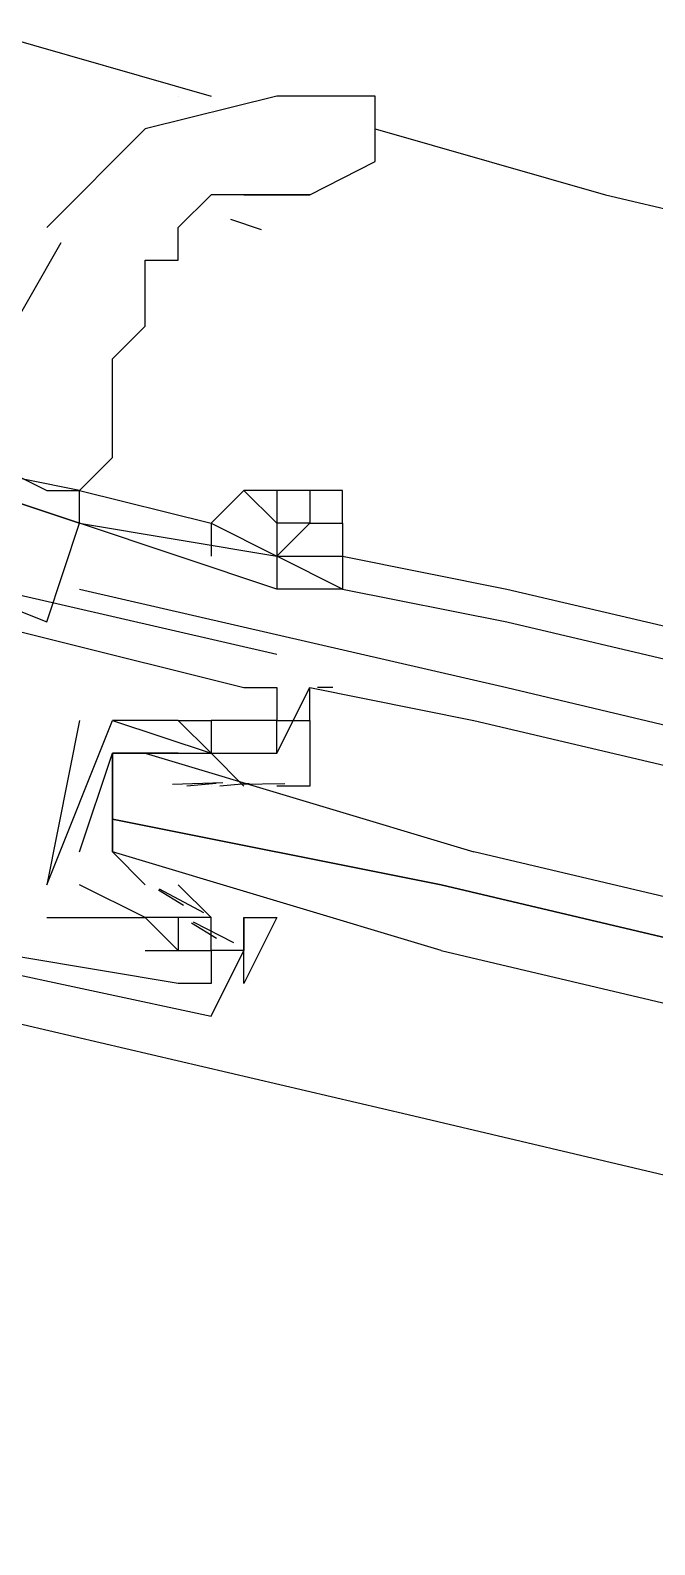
# Model space of a CAD drawing. Header units: feet. Extents: x -84 to 198, y -22 to 181.
# Drawn here: x 103.913 to 104.167, y 140.457 to 141.071 of the extents above; entities that cross this region are included whole.
import ezdxf

# ---------------------------------------------------------------- set-up
doc = ezdxf.new("R2010")
doc.units = ezdxf.units.FT
doc.layers.add('A-LINEA', color=7, linetype='CONTINUOUS')

msp = doc.modelspace()

# ---------------------------------------------------------------- linework, layer by layer
at = {"layer": 'A-LINEA'}
for p, q in [((103.8933, 141.0711), (103.9867, 141.0444)), ((103.8933, 141.0711), (103.9867, 141.0444)), ((103.9733, 141.0444), (103.9733, 141.0444)), ((103.9733, 141.0444), (103.9733, 141.0444)), ((104.0533, 141.0311), (104.1467, 141.0044)), ((104.0533, 141.0311), (104.1467, 141.0044)), ((104, 141.0044), (104.0267, 141.0044)), ((104, 141.0044), (104.0267, 141.0044)), ((104.1467, 141.0044), (107.2, 140.2844)), ((104.1467, 141.0044), (107.2, 140.2844)), ((104.0071, 140.9902), (103.9947, 140.9943)), ((104.0071, 140.9902), (103.9947, 140.9943)), ((103.9258, 140.9848), (103.8721, 140.8913)), ((103.9258, 140.9848), (103.8721, 140.8913)), ((103.9333, 140.8844), (103.9333, 140.8844)), ((103.9333, 140.8844), (103.9333, 140.8844)), ((103.9333, 140.8844), (103.9867, 140.8711)), ((103.9333, 140.8844), (103.9333, 140.8844)), ((103.9333, 140.8844), (103.9333, 140.8844)), ((103.9333, 140.8844), (103.9867, 140.8711)), ((104.0267, 140.8844), (104.0133, 140.8844)), ((104.0267, 140.8844), (104.0133, 140.8844)), ((103.9333, 140.8711), (103.9333, 140.8711)), ((103.9333, 140.8711), (103.9333, 140.8711)), ((103.8533, 140.8578), (103.92, 140.8311)), ((103.8533, 140.8578), (103.92, 140.8311)), ((104.04, 140.8578), (104.04, 140.8578)), ((104.04, 140.8578), (104.1067, 140.8444)), ((104.04, 140.8578), (104.04, 140.8578)), ((104.04, 140.8578), (104.1067, 140.8444)), ((103.9333, 140.8444), (104.1067, 140.8044)), ((103.9333, 140.8444), (104.1067, 140.8044)), ((104.04, 140.8444), (104.1067, 140.8311)), ((104.04, 140.8444), (104.1067, 140.8311)), ((104.1067, 140.8444), (107.16, 140.1244)), ((104.1067, 140.8444), (107.16, 140.1244)), ((104.1067, 140.8311), (107.16, 140.1111)), ((104.1067, 140.8311), (107.16, 140.1111)), ((104.0133, 140.8178), (104.0133, 140.8178)), ((104.0133, 140.8178), (104.0133, 140.8178)), ((104, 140.8044), (104, 140.8044)), ((104, 140.8044), (104, 140.8044)), ((104.0133, 140.7778), (104.0267, 140.8044)), ((104.0133, 140.8044), (104.0133, 140.8044)), ((104.0133, 140.8044), (104.0133, 140.8044)), ((104.0133, 140.7778), (104.0267, 140.8044)), ((104.0133, 140.8044), (104.0133, 140.8044)), ((104.0133, 140.8044), (104.0133, 140.8044)), ((104.0267, 140.8044), (104.0267, 140.8044)), ((104.0267, 140.7911), (104.0267, 140.8044)), ((104.0267, 140.7911), (104.0267, 140.8044)), ((104.0267, 140.7911), (104.0267, 140.8044)), ((104.0267, 140.8044), (104.0267, 140.8044)), ((104.0267, 140.7911), (104.0267, 140.8044)), ((104.0267, 140.7911), (104.0267, 140.8044)), ((104.0267, 140.7911), (104.0267, 140.8044)), ((104.0299, 140.8046), (104.0361, 140.8046)), ((104.0299, 140.8046), (104.0361, 140.8046)), ((104.0299, 140.8046), (104.0361, 140.8046)), ((104.0299, 140.8046), (104.0361, 140.8046)), ((104.0299, 140.8046), (104.0361, 140.8046)), ((104.0299, 140.8046), (104.0361, 140.8046)), ((104.1067, 140.8044), (107.1467, 140.0844)), ((104.1067, 140.8044), (107.1467, 140.0844)), ((103.9333, 140.7911), (103.92, 140.7244)), ((103.9333, 140.7911), (103.92, 140.7244)), ((103.9333, 140.7911), (103.9333, 140.7911)), ((103.9333, 140.7911), (103.9333, 140.7911)), ((103.9467, 140.7911), (103.9467, 140.7911)), ((103.9467, 140.7911), (103.9467, 140.7911)), ((103.9467, 140.7911), (103.9467, 140.7911)), ((103.9467, 140.7911), (103.9467, 140.7911)), ((103.9733, 140.7911), (103.9733, 140.7911)), ((103.9733, 140.7911), (103.9733, 140.7911)), ((103.9733, 140.7911), (103.9733, 140.7911)), ((103.9733, 140.7911), (103.9733, 140.7911)), ((103.9867, 140.7911), (103.9867, 140.7911)), ((103.9867, 140.7911), (103.9867, 140.7911)), ((103.9867, 140.7911), (103.9867, 140.7911)), ((103.9867, 140.7911), (103.9867, 140.7911)), ((104.0133, 140.7911), (104.0133, 140.7911)), ((104.0133, 140.7911), (104.0133, 140.7911)), ((104.0933, 140.7911), (107.1467, 140.0711)), ((104.0933, 140.7911), (107.1467, 140.0711)), ((103.96, 140.7778), (103.96, 140.7778)), ((103.96, 140.7778), (103.96, 140.7778)), ((103.9867, 140.7778), (103.9867, 140.7778)), ((103.9867, 140.7778), (103.9867, 140.7778)), ((104, 140.7644), (103.9867, 140.7778)), ((103.9867, 140.7778), (103.9867, 140.7778)), ((103.9867, 140.7778), (103.9867, 140.7778)), ((104, 140.7644), (103.9867, 140.7778)), ((104, 140.7778), (104, 140.7778)), ((104, 140.7778), (104, 140.7778)), ((104.0133, 140.7778), (104.0133, 140.7778)), ((104.0133, 140.7778), (104.0133, 140.7778)), ((103.9467, 140.7644), (103.9467, 140.7511)), ((103.9467, 140.7644), (103.9467, 140.7511)), ((103.9711, 140.7653), (103.9915, 140.7659)), ((103.9711, 140.7653), (103.9915, 140.7659)), ((103.9769, 140.7646), (103.9888, 140.7656)), ((103.9769, 140.7646), (103.9888, 140.7656)), ((103.9867, 140.7644), (103.9867, 140.7644)), ((103.9867, 140.7644), (103.9867, 140.7644)), ((103.9902, 140.7646), (104.0021, 140.7656)), ((103.9902, 140.7646), (104.0021, 140.7656)), ((103.9983, 140.7652), (104.0166, 140.7655)), ((103.9983, 140.7652), (104.0166, 140.7655)), ((104, 140.7644), (104, 140.7644)), ((104, 140.7644), (104, 140.7644)), ((103.9467, 140.7378), (103.9467, 140.7378)), ((103.9467, 140.7378), (103.9467, 140.7378)), ((104.0667, 140.6311), (103.6667, 140.7244)), ((104.0667, 140.6311), (103.6667, 140.7244)), ((103.92, 140.7244), (103.92, 140.7244)), ((103.92, 140.7244), (103.92, 140.7244)), ((103.92, 140.7244), (103.92, 140.7244)), ((103.92, 140.7244), (103.92, 140.7244)), ((103.9333, 140.7244), (103.9333, 140.7244)), ((103.9333, 140.7244), (103.9333, 140.7244)), ((103.9333, 140.7244), (103.9333, 140.7244)), ((103.9333, 140.7244), (103.9333, 140.7244)), ((103.96, 140.7244), (103.96, 140.7244)), ((103.96, 140.7244), (103.96, 140.7244)), ((103.9733, 140.7244), (103.9867, 140.7111)), ((103.9733, 140.7244), (103.9733, 140.7244)), ((103.9733, 140.7244), (103.9867, 140.7111)), ((103.9733, 140.7244), (103.9733, 140.7244)), ((103.9755, 140.716), (103.9654, 140.7222)), ((103.9755, 140.716), (103.9654, 140.7222)), ((103.9838, 140.7131), (103.9658, 140.7227)), ((103.9838, 140.7131), (103.9658, 140.7227)), ((103.92, 140.7111), (103.92, 140.7111)), ((103.92, 140.7111), (103.92, 140.7111)), ((103.96, 140.7111), (103.96, 140.7111)), ((103.96, 140.7111), (103.96, 140.7111)), ((103.96, 140.7111), (103.96, 140.7111)), ((103.96, 140.7111), (103.96, 140.7111)), ((103.9733, 140.7111), (103.9733, 140.7111)), ((103.9733, 140.7111), (103.9733, 140.7111)), ((103.9889, 140.7026), (103.9787, 140.7089)), ((103.9889, 140.7026), (103.9787, 140.7089)), ((103.9959, 140.7008), (103.9796, 140.7093)), ((103.9959, 140.7008), (103.9796, 140.7093)), ((103.9867, 140.7111), (103.9867, 140.7111)), ((103.9867, 140.7111), (103.9867, 140.7111)), ((104, 140.7111), (104, 140.7111)), ((104, 140.7111), (104, 140.7111)), ((103.96, 140.6978), (103.96, 140.6978)), ((103.96, 140.6978), (103.96, 140.6978)), ((103.9733, 140.6978), (103.9733, 140.6978)), ((103.9733, 140.6978), (103.9733, 140.6978)), ((103.9867, 140.6978), (103.9867, 140.6978)), ((103.9867, 140.6978), (103.9867, 140.6978)), ((104, 140.6978), (104, 140.6978)), ((104, 140.6978), (104, 140.6978)), ((103.9733, 140.6844), (103.9733, 140.6844)), ((103.9733, 140.6844), (103.9733, 140.6844)), ((103.9867, 140.6844), (103.9867, 140.6844)), ((103.9867, 140.6844), (103.9867, 140.6844)), ((103.9867, 140.6711), (103.9867, 140.6711)), ((103.9867, 140.6711), (103.9867, 140.6711)), ((107.1067, 139.9111), (104.0667, 140.6311)), ((107.1067, 139.9111), (104.0667, 140.6311))]:
    msp.add_line(p, q, dxfattribs=at)
for points in [[(104.0533, 141.0444), (104.04, 141.0444), (104.0133, 141.0444), (103.96, 141.0311), (103.92, 140.9911)], [(104.0533, 141.0444), (104.04, 141.0444), (104.0133, 141.0444), (103.96, 141.0311), (103.92, 140.9911)], [(104.0267, 141.0044), (104.0533, 141.0178), (104.0533, 141.0311), (104.0533, 141.0444)], [(104.0267, 141.0044), (104.0533, 141.0178), (104.0533, 141.0311), (104.0533, 141.0444)], [(103.9333, 140.8844), (103.9467, 140.8978), (103.9467, 140.9244), (103.9467, 140.9378), (103.96, 140.9511), (103.96, 140.9644), (103.96, 140.9778), (103.9733, 140.9778), (103.9733, 140.9911), (103.9867, 141.0044)], [(103.9333, 140.8844), (103.9467, 140.8978), (103.9467, 140.9244), (103.9467, 140.9378), (103.96, 140.9511), (103.96, 140.9644), (103.96, 140.9778), (103.9733, 140.9778), (103.9733, 140.9911), (103.9867, 141.0044)], [(104.0267, 141.0044), (104.0133, 141.0044), (103.9867, 141.0044)], [(104.0267, 141.0044), (104.0133, 141.0044), (103.9867, 141.0044)], [(103.92, 140.8311), (103.9333, 140.8711), (103.8533, 140.8978), (103.8533, 140.8578)], [(103.9333, 140.8844), (103.9333, 140.8844), (103.8667, 140.8978), (103.8533, 140.8978), (103.9333, 140.8711), (103.9333, 140.8844), (103.9333, 140.8844)], [(103.92, 140.8311), (103.9333, 140.8711), (103.8533, 140.8978), (103.8533, 140.8578)], [(103.9333, 140.8844), (103.9333, 140.8844), (103.8667, 140.8978), (103.8533, 140.8978), (103.9333, 140.8711), (103.9333, 140.8844), (103.9333, 140.8844)], [(103.8667, 140.8978), (103.8933, 140.8978), (103.92, 140.8844), (103.9333, 140.8844), (103.9333, 140.8844), (103.9867, 140.8711)], [(103.8667, 140.8978), (103.8933, 140.8978), (103.92, 140.8844), (103.9333, 140.8844), (103.9333, 140.8844), (103.9867, 140.8711)], [(104.0133, 140.8844), (104, 140.8844), (103.9867, 140.8711), (103.9867, 140.8578)], [(104.0133, 140.8844), (104, 140.8844), (103.9867, 140.8711), (103.9867, 140.8578)], [(104, 140.8844), (104.0133, 140.8711), (104.0133, 140.8578)], [(104, 140.8844), (104.0133, 140.8711), (104.0133, 140.8578)], [(104.0133, 140.8844), (104.0133, 140.8844), (104.0133, 140.8711)], [(104.04, 140.8711), (104.04, 140.8844), (104.0267, 140.8844), (104.0267, 140.8711), (104.0133, 140.8711)], [(104.0133, 140.8844), (104.0133, 140.8844), (104.0133, 140.8711)], [(104.04, 140.8711), (104.04, 140.8844), (104.0267, 140.8844), (104.0267, 140.8711), (104.0133, 140.8711)], [(104.04, 140.8711), (104.04, 140.8711), (104.04, 140.8844)], [(104.04, 140.8711), (104.04, 140.8711), (104.04, 140.8844)], [(103.9333, 140.8711), (104.0133, 140.8578), (104.0133, 140.8444), (103.9333, 140.8711)], [(103.9333, 140.8711), (104.0133, 140.8578), (104.0133, 140.8444), (103.9333, 140.8711)], [(103.9867, 140.8711), (104.0133, 140.8578), (104.0133, 140.8578), (104.0133, 140.8578)], [(103.9867, 140.8711), (104.0133, 140.8578), (104.0133, 140.8578), (104.0133, 140.8578)], [(104.0133, 140.8578), (104.0267, 140.8711), (104.04, 140.8711), (104.04, 140.8578)], [(104.0133, 140.8578), (104.0267, 140.8711), (104.04, 140.8711), (104.04, 140.8578)], [(104.04, 140.8711), (104.04, 140.8711), (104.04, 140.8578), (104.04, 140.8444), (104.04, 140.8444)], [(104.04, 140.8711), (104.04, 140.8711), (104.04, 140.8578), (104.04, 140.8444), (104.04, 140.8444)], [(104.0133, 140.8178), (103.84, 140.8578), (103.84, 140.8444), (103.7867, 140.8578)], [(104.0133, 140.8178), (103.84, 140.8578), (103.84, 140.8444), (103.7867, 140.8578)], [(104.04, 140.8578), (104.04, 140.8444), (104.0133, 140.8578), (104.04, 140.8578)], [(104.04, 140.8578), (104.04, 140.8444), (104.0133, 140.8578), (104.04, 140.8578)], [(103.96, 140.6978), (103.9867, 140.6978), (103.9867, 140.6844), (103.9733, 140.6844), (103.8133, 140.7111), (103.8133, 140.7244), (103.7867, 140.7378), (103.7867, 140.7644), (103.8, 140.8178), (103.8, 140.8444), (103.8133, 140.8311), (103.8133, 140.8444), (103.84, 140.8444)], [(103.96, 140.6978), (103.9867, 140.6978), (103.9867, 140.6844), (103.9733, 140.6844), (103.8133, 140.7111), (103.8133, 140.7244), (103.7867, 140.7378), (103.7867, 140.7644), (103.8, 140.8178), (103.8, 140.8444), (103.8133, 140.8311), (103.8133, 140.8444), (103.84, 140.8444)], [(103.84, 140.8444), (104, 140.8044), (104.0133, 140.8044), (104.0133, 140.7911), (103.9867, 140.7911), (103.9867, 140.7911)], [(103.84, 140.8444), (104, 140.8044), (104.0133, 140.8044), (104.0133, 140.7911), (103.9867, 140.7911), (103.9867, 140.7911)], [(104.04, 140.8444), (104.04, 140.8444), (104.0133, 140.8444)], [(104.04, 140.8444), (104.04, 140.8444), (104.0133, 140.8444)], [(104.04, 140.8444), (104.04, 140.8444), (104.04, 140.8444)], [(104.04, 140.8444), (104.04, 140.8444), (104.04, 140.8444)], [(104.0267, 140.7911), (104.0267, 140.7911), (104.0267, 140.8044), (104.0933, 140.7911)], [(104.0267, 140.7911), (104.0267, 140.7911), (104.0267, 140.8044)], [(104.0267, 140.7911), (104.0267, 140.7911), (104.0267, 140.8044)], [(104.0267, 140.7911), (104.0267, 140.7911), (104.0267, 140.8044), (104.0933, 140.7911)], [(104.0267, 140.7911), (104.0267, 140.7911), (104.0267, 140.8044)], [(104.0267, 140.7911), (104.0267, 140.7911), (104.0267, 140.8044)], [(103.92, 140.7244), (103.9467, 140.7911), (103.9867, 140.7778), (103.9733, 140.7911), (103.9867, 140.7911), (103.9867, 140.7778), (104, 140.7778)], [(103.92, 140.7244), (103.9467, 140.7911), (103.9867, 140.7778), (103.9733, 140.7911), (103.9867, 140.7911), (103.9867, 140.7778), (104, 140.7778)], [(103.9333, 140.7378), (103.9467, 140.7778), (103.9733, 140.7778), (103.9867, 140.7778), (104, 140.7778), (104.0133, 140.7778), (104.0133, 140.7911), (104.0267, 140.7911), (104.0267, 140.7644), (104.0133, 140.7644)], [(103.9333, 140.7378), (103.9467, 140.7778), (103.9733, 140.7778), (103.9867, 140.7778), (104, 140.7778), (104.0133, 140.7778), (104.0133, 140.7911), (104.0267, 140.7911), (104.0267, 140.7644), (104.0133, 140.7644)], [(103.9733, 140.7911), (103.9467, 140.7911), (103.9467, 140.7911)], [(103.9733, 140.7911), (103.9467, 140.7911), (103.9467, 140.7911)], [(103.9733, 140.7778), (103.9467, 140.7778), (103.9467, 140.7378), (103.96, 140.7244)], [(104.08, 140.6978), (103.9467, 140.7378), (103.9467, 140.7511), (104.08, 140.7244), (103.9467, 140.7511), (103.9467, 140.7644), (103.9467, 140.7778), (103.96, 140.7778), (104.0933, 140.7378)], [(103.9733, 140.7778), (103.9467, 140.7778), (103.9467, 140.7378), (103.96, 140.7244)], [(104.08, 140.6978), (103.9467, 140.7378), (103.9467, 140.7511), (104.08, 140.7244), (103.9467, 140.7511), (103.9467, 140.7644), (103.9467, 140.7778), (103.96, 140.7778), (104.0933, 140.7378)], [(103.76, 140.7378), (103.8133, 140.7244), (103.8, 140.7111), (103.9867, 140.6711), (104, 140.6978), (104, 140.7111)], [(103.76, 140.7378), (103.8133, 140.7244), (103.8, 140.7111), (103.9867, 140.6711), (104, 140.6978), (104, 140.7111)], [(104.08, 140.6978), (107.1867, 139.9644), (107.1867, 139.9778), (107.1867, 139.9911), (104.08, 140.7244), (107.1867, 139.9911), (107.2, 140.0044), (104.0933, 140.7378)], [(104.08, 140.6978), (107.1867, 139.9644), (107.1867, 139.9778), (107.1867, 139.9911), (104.08, 140.7244), (107.1867, 139.9911), (107.2, 140.0044), (104.0933, 140.7378)], [(103.9733, 140.7111), (103.9733, 140.6978), (103.96, 140.7111), (103.9333, 140.7244)], [(104, 140.7111), (104.0133, 140.7111), (104, 140.6844), (104, 140.6978), (104, 140.7111), (104, 140.6978), (103.9867, 140.6978), (103.9867, 140.7111), (103.9733, 140.7111), (103.96, 140.7111), (103.9333, 140.7244)], [(103.9733, 140.7111), (103.9733, 140.6978), (103.96, 140.7111), (103.9333, 140.7244)], [(104, 140.7111), (104.0133, 140.7111), (104, 140.6844), (104, 140.6978), (104, 140.7111), (104, 140.6978), (103.9867, 140.6978), (103.9867, 140.7111), (103.9733, 140.7111), (103.96, 140.7111), (103.9333, 140.7244)], [(103.92, 140.7111), (103.96, 140.7111), (103.96, 140.7111)], [(103.92, 140.7111), (103.96, 140.7111), (103.96, 140.7111)]]:
    msp.add_lwpolyline(points, dxfattribs=at)

doc.saveas('drawing.dxf')
